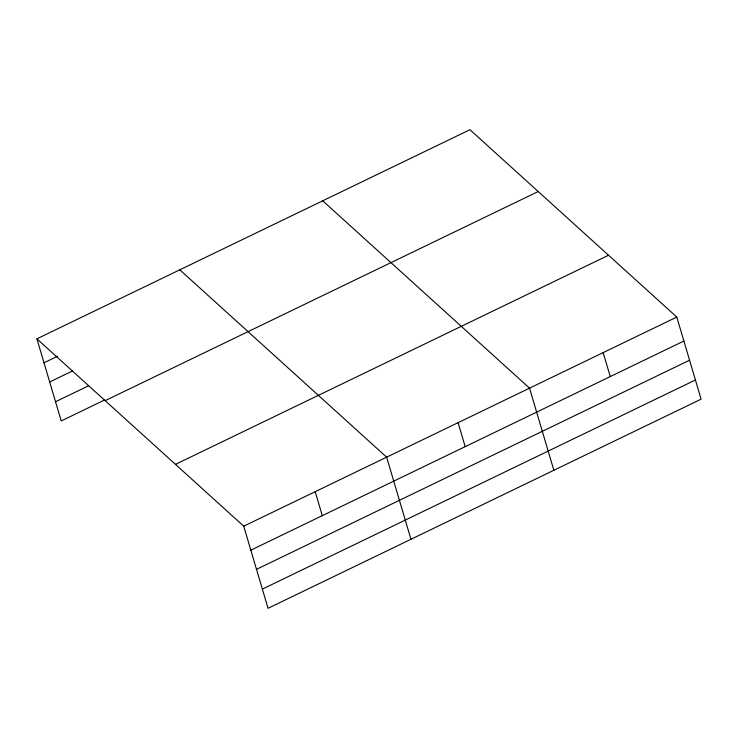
<?xml version="1.0" encoding="UTF-8"?>
<svg xmlns="http://www.w3.org/2000/svg" width="738" height="738" viewBox="0 0 738 738"><rect width="100%" height="100%" fill="white"/><g stroke="black" fill="none" stroke-linecap="round" stroke-linejoin="round"><path stroke-width="1.11" d="M36.9 338.834L469.949 129.703L676.783 317.063L701.1 399.166L268.051 608.296L243.724 526.194L36.9 338.834L61.217 420.937L104.713 399.931M44.003 362.792L57.463 356.297M49.686 381.98L72.462 370.983M55.535 401.749L88.671 385.743M105.156 400.66L538.205 191.529M175.478 464.359L608.527 255.237M243.724 526.194L676.783 317.063M250.828 550.161L683.877 341.03M256.51 569.339L689.56 360.218M262.359 589.109L695.417 379.987M322.718 200.81L529.543 388.17L553.86 470.272M179.804 269.822L386.638 457.182L410.955 539.284M603.158 352.616L610.261 376.583M458.086 422.671L465.189 446.638M315.181 491.683L322.275 515.65"/></g></svg>
